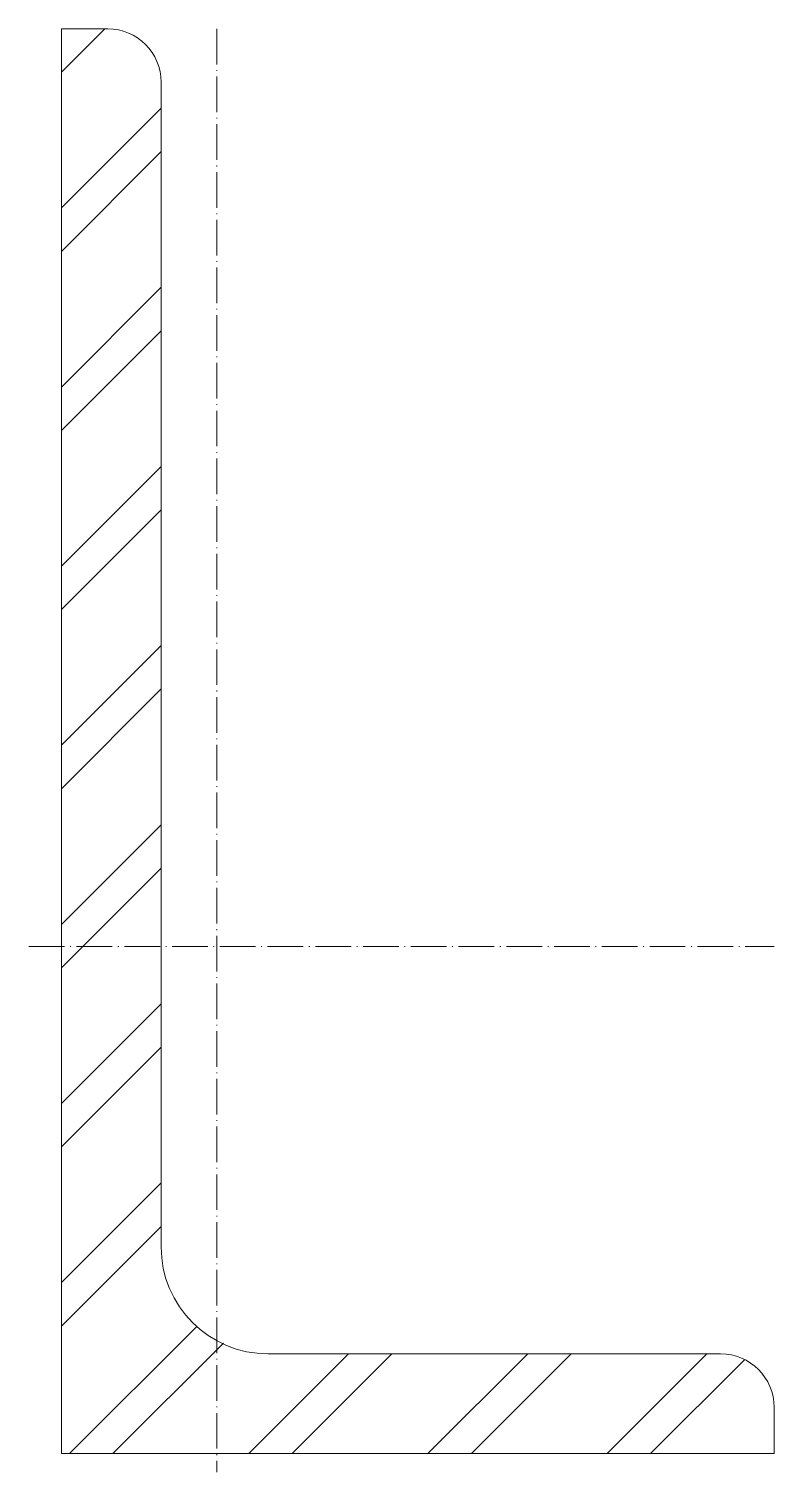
# Model space of a CAD drawing. Header units: metres. Extents: x -5 to 100, y -3 to 200.
import ezdxf

# ---------------------------------------------------------------- set-up
doc = ezdxf.new("R2010")
doc.units = ezdxf.units.M
doc.linetypes.add('MV_hartlijn_staal', pattern=[6.6, 5, -0.8, 0, -0.8])
doc.layers.add('A-DETL-GENF', color=92, linetype='Continuous', lineweight=18)

# ---------------------------------------------------------------- blocks, each defined once
blk = doc.blocks.new('28 Staalprofielen- L-2d - L200_100_14-3533049-00_0 Basismaterialen')
at = {"layer": 'A-DETL-GENF', "lineweight": 13}
h = blk.add_hatch(dxfattribs=at)
h.set_pattern_fill('FP_223', color=256, style=0, pattern_type=2)
h.set_pattern_definition([(45, (3578.247, -3488.567), (-12.57236, 12.57236), []), (45, (3578.247, -3469.517), (-12.57236, 12.57236), [])])
h.paths.add_polyline_path([(100, 0), (100, 6.5), (99.74, 8.44), (99, 10.25), (97.8, 11.8), (96.25, 13), (94.44, 13.74), (92.5, 14), (29, 14), (25.12, 14.51), (21.5, 16.01), (18.39, 18.39), (16.01, 21.5), (14.51, 25.12), (14, 29), (14, 192.5), (13.74, 194.44), (13, 196.25), (11.8, 197.8), (10.25, 199), (8.44, 199.74), (6.5, 200), (0, 200), (0, 0)])
at = {"layer": 'A-DETL-GENF'}
for p, q in [((6.5, 200), (0, 200)), ((0, 200), (0, 0)), ((14, 29), (14, 192.5)), ((92.5, 14), (29, 14)), ((100, 0), (100, 6.5)), ((0, 0), (100, 0))]:
    blk.add_line(p, q, dxfattribs=at)
at = {"layer": 'A-DETL-GENF', "linetype": 'MV_hartlijn_staal', "lineweight": 13}
for p, q in [((21.8, 200), (21.8, -2.6)), ((-4.56, 71.2), (100, 71.2))]:
    blk.add_line(p, q, dxfattribs=at)
at = {"layer": 'A-DETL-GENF'}
for centre, radius, start, end in [((6.5, 192.5), 7.5, 360, 90), ((29, 29), 15, 180, 270), ((92.5, 6.5), 7.5, 360, 90)]:
    blk.add_arc(centre, radius, start, end, dxfattribs=at)

msp = doc.modelspace()

# ---------------------------------------------------------------- block references
msp.add_blockref('28 Staalprofielen- L-2d - L200_100_14-3533049-00_0 Basismaterialen', (0, 0))

doc.saveas('drawing.dxf')
